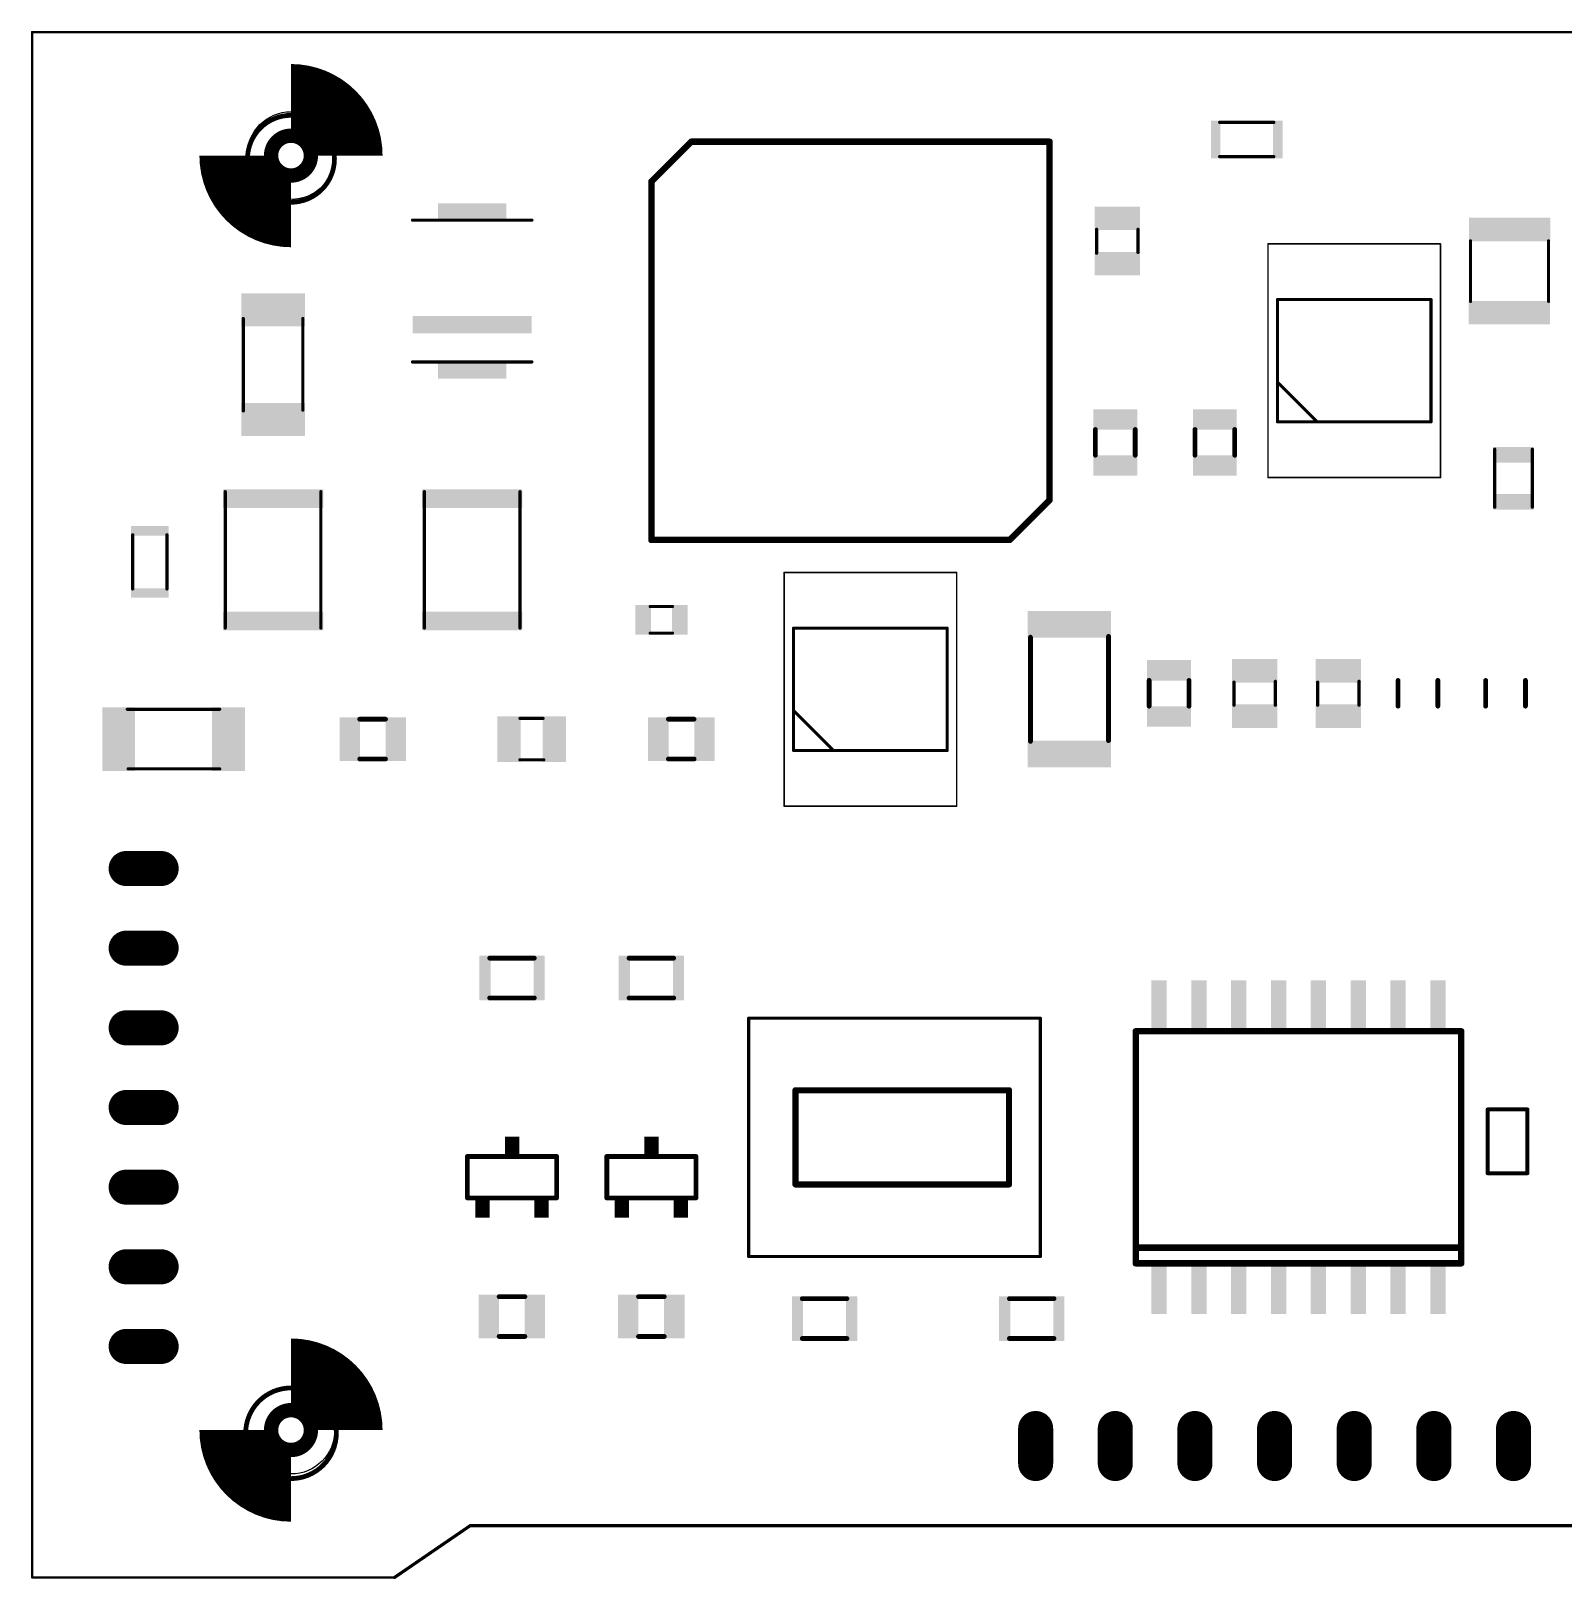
# Model space of a CAD drawing. Extents: x 2 to 104, y 3 to 52.
# Drawn here: x 1.87 to 50.73, y 2.62 to 51.98 of the extents above; entities that cross this region are included whole.
import ezdxf

# ---------------------------------------------------------------- set-up
doc = ezdxf.new("R2010")
doc.units = 0
for name, color, linetype in [('17', 110, 'CONTINUOUS'), ('20', 53, 'CONTINUOUS'), ('47', 253, 'CONTINUOUS'), ('51', 253, 'CONTINUOUS')]:
    doc.layers.add(name, color=color, linetype=linetype)

# ---------------------------------------------------------------- blocks, each defined once
blk = doc.blocks.new('RECT')
blk.add_solid([(-0.5, -0.5), (0.5, -0.5), (-0.5, 0.5), (0.5, 0.5)])
blk = doc.blocks.new('LONGP100')
at = {"const_width": 1}
blk.add_lwpolyline([(-0.5, 0), (0.5, 0)], dxfattribs=at)
at = {"const_width": 0.5}
for points in [[(-0.5, 0.25, 1), (-0.5, -0.25)], [(0.5, -0.25, 1), (0.5, 0.25)]]:
    blk.add_lwpolyline(points, format="xyb", dxfattribs=at)

msp = doc.modelspace()

# ---------------------------------------------------------------- linework, layer by layer
at = {"layer": '20'}
for points, const_width in [([(1.905, 51.943), (104.013, 51.943)], 0.0762), ([(1.905, 2.667), (1.905, 51.943)], 0.0762), ([(13.462, 2.667), (15.875, 4.318)], 0.1016), ([(15.875, 4.318), (81.026, 4.318)], 0.1016), ([(1.905, 2.667), (13.462, 2.667)], 0.0762)]:
    msp.add_lwpolyline(points, dxfattribs=dict(at, const_width=const_width))
for points, const_width in [([(1.905, 51.9621, 1), (1.905, 51.924)], 0.0381), ([(1.9241, 51.943, 1), (1.886, 51.943)], 0.0381), ([(15.875, 4.3434, 1), (15.875, 4.2926)], 0.0508), ([(15.8893, 4.297, 1), (15.8607, 4.339)], 0.0508), ([(1.905, 2.6861, 1), (1.905, 2.648)], 0.0381), ([(1.886, 2.667, 1), (1.9241, 2.667)], 0.0381), ([(13.4477, 2.688, 1), (13.4763, 2.646)], 0.0508), ([(13.462, 2.648, 1), (13.462, 2.6861)], 0.0381)]:
    msp.add_lwpolyline(points, format="xyb", dxfattribs=dict(at, const_width=const_width))
for centre in [(10.16, 48.006), (10.16, 7.366)]:
    msp.add_circle(centre, 1.4, dxfattribs=at)
at = {"layer": '47', "const_width": 0.1524}
for points in [[(10.16, 46.5178, 1), (10.16, 49.291, 1), (10.16, 46.5178)], [(10.16, 5.8186, 1), (10.16, 8.7102, 1), (10.16, 5.8186)]]:
    msp.add_lwpolyline(points, format="xyb", dxfattribs=at)
at = {"layer": '51'}
for points, const_width in [([(11.938, 48.006, 0.4142), (10.16, 49.784)], 2.286), ([(8.382, 48.006, 0.4142), (10.16, 46.228)], 2.286), ([(39.776, 49.0924, 1), (39.776, 49.0416)], 0.0508), ([(41.504, 49.0416, 1), (41.504, 49.0924)], 0.0508), ([(10.16, 47.371, 1), (10.16, 48.641, 1), (10.16, 47.371)], 0.4572), ([(22.9235, 48.5013, 1), (22.9235, 48.3997)], 0.1016), ([(22.9594, 48.4146, 1), (22.8876, 48.4864)], 0.1016), ([(34.4043, 48.4505, 1), (34.3027, 48.4505)], 0.1016), ([(34.3535, 48.3997, 1), (34.3535, 48.5013)], 0.1016), ([(39.776, 47.9994, 1), (39.776, 47.9486)], 0.0508), ([(41.504, 47.9486, 1), (41.504, 47.9994)], 0.0508), ([(21.7043, 47.1805, 1), (21.6027, 47.1805)], 0.1016), ([(21.6176, 47.2164, 1), (21.6894, 47.1446)], 0.1016), ([(14.0335, 45.974, 1), (14.0335, 45.9232)], 0.0508), ([(17.8435, 45.9232, 1), (17.8435, 45.974)], 0.0508), ([(35.8779, 45.6565, 1), (35.8271, 45.6565)], 0.0508), ([(37.1979, 45.6565, 1), (37.1471, 45.6565)], 0.0508), ([(37.1471, 44.9195, 1), (37.1979, 44.9195)], 0.0508), ([(41.3315, 45.1905, 1), (41.3065, 45.1905)], 0.025), ([(41.319, 45.203, 1), (41.319, 45.178)], 0.025), ([(46.8315, 45.1905, 1), (46.8065, 45.1905)], 0.025), ([(46.819, 45.178, 1), (46.819, 45.203)], 0.025), ([(47.8028, 45.2882, 1), (47.752, 45.2882)], 0.0508), ([(50.292, 45.2882, 1), (50.2412, 45.2882)], 0.0508), ([(35.8271, 44.8945, 1), (35.8779, 44.8945)], 0.0508), ([(41.644, 43.4155, 1), (41.594, 43.4155)], 0.05), ([(41.619, 43.4405, 1), (41.619, 43.3905)], 0.05), ([(46.544, 43.4155, 1), (46.494, 43.4155)], 0.05), ([(46.519, 43.3905, 1), (46.519, 43.4405)], 0.05), ([(47.752, 43.3578, 1), (47.8028, 43.3578)], 0.0508), ([(50.2412, 43.3578, 1), (50.292, 43.3578)], 0.0508), ([(8.6637, 42.8117, 1), (8.6129, 42.8117)], 0.0508), ([(10.5641, 42.8117, 1), (10.5133, 42.8117)], 0.0508), ([(14.0335, 41.4528, 1), (14.0335, 41.402)], 0.0508), ([(17.8435, 41.402, 1), (17.8435, 41.4528)], 0.0508), ([(41.6367, 40.8032, 1), (41.6013, 40.7678)], 0.05), ([(8.6129, 39.8653, 1), (8.6637, 39.8653)], 0.0508), ([(10.5133, 39.8907, 1), (10.5641, 39.8907)], 0.0508), ([(41.619, 39.5405, 1), (41.619, 39.4905)], 0.05), ([(41.594, 39.5155, 1), (41.644, 39.5155)], 0.05), ([(42.8713, 39.4978, 1), (42.9067, 39.5332)], 0.05), ([(46.494, 39.5155, 1), (46.544, 39.5155)], 0.05), ([(46.519, 39.4905, 1), (46.519, 39.5405)], 0.05), ([(35.8521, 39.272, 1), (35.7759, 39.272)], 0.0762), ([(37.1221, 39.272, 1), (37.0459, 39.272)], 0.0762), ([(39.0271, 39.272, 1), (38.9509, 39.272)], 0.0762), ([(40.2971, 39.272, 1), (40.2209, 39.272)], 0.0762), ([(48.5744, 38.644, 1), (48.5236, 38.644)], 0.0508), ([(49.7744, 38.644, 1), (49.7236, 38.644)], 0.0508), ([(35.7759, 38.452, 1), (35.8521, 38.452)], 0.0762), ([(37.0459, 38.452, 1), (37.1221, 38.452)], 0.0762), ([(38.9509, 38.452, 1), (39.0271, 38.452)], 0.0762), ([(40.2209, 38.452, 1), (40.2971, 38.452)], 0.0762), ([(41.319, 37.753, 1), (41.319, 37.728)], 0.025), ([(41.3065, 37.7405, 1), (41.3315, 37.7405)], 0.025), ([(46.8065, 37.7405, 1), (46.8315, 37.7405)], 0.025), ([(46.819, 37.728, 1), (46.819, 37.753)], 0.025), ([(8.0889, 37.2905, 1), (8.0381, 37.2905)], 0.0508), ([(11.1389, 37.2905, 1), (11.0881, 37.2905)], 0.0508), ([(14.4389, 37.2905, 1), (14.3881, 37.2905)], 0.0508), ([(17.4889, 37.2905, 1), (17.4381, 37.2905)], 0.0508), ([(34.3027, 37.0205, 1), (34.4043, 37.0205)], 0.1016), ([(34.3894, 36.9846, 1), (34.3176, 37.0564)], 0.1016), ([(48.5236, 36.794, 1), (48.5744, 36.794)], 0.0508), ([(49.7236, 36.794, 1), (49.7744, 36.794)], 0.0508), ([(5.1369, 35.916, 1), (5.0861, 35.916)], 0.0508), ([(6.2299, 35.916, 1), (6.1791, 35.916)], 0.0508), ([(21.6535, 35.8013, 1), (21.6535, 35.6997)], 0.1016), ([(21.6027, 35.7505, 1), (21.7043, 35.7505)], 0.1016), ([(33.0476, 35.7864, 1), (33.1194, 35.7146)], 0.1016), ([(33.0835, 35.6997, 1), (33.0835, 35.8013)], 0.1016), ([(25.901, 34.713, 1), (25.876, 34.713)], 0.025), ([(25.8885, 34.7255, 1), (25.8885, 34.7005)], 0.025), ([(31.401, 34.713, 1), (31.376, 34.713)], 0.025), ([(31.3885, 34.7005, 1), (31.3885, 34.7255)], 0.025), ([(5.0861, 34.188, 1), (5.1369, 34.188)], 0.0508), ([(6.1791, 34.188, 1), (6.2299, 34.188)], 0.0508), ([(21.615, 33.6549, 1), (21.615, 33.6041)], 0.0508), ([(22.327, 33.6041, 1), (22.327, 33.6549)], 0.0508), ([(8.0381, 32.9405, 1), (8.0889, 32.9405)], 0.0508), ([(11.0881, 32.9405, 1), (11.1389, 32.9405)], 0.0508), ([(14.3881, 32.9405, 1), (14.4389, 32.9405)], 0.0508), ([(17.4381, 32.9405, 1), (17.4889, 32.9405)], 0.0508), ([(21.615, 32.8039, 1), (21.615, 32.7531)], 0.0508), ([(22.327, 32.7531, 1), (22.327, 32.8039)], 0.0508), ([(26.2135, 32.938, 1), (26.1635, 32.938)], 0.05), ([(26.1885, 32.963, 1), (26.1885, 32.913)], 0.05), ([(31.1135, 32.938, 1), (31.0635, 32.938)], 0.05), ([(31.0885, 32.913, 1), (31.0885, 32.963)], 0.05), ([(33.7816, 32.65, 1), (33.7054, 32.65)], 0.0762), ([(36.2716, 32.675, 1), (36.1954, 32.675)], 0.0762), ([(37.5666, 31.271, 1), (37.4904, 31.271)], 0.0762), ([(38.8366, 31.271, 1), (38.7604, 31.271)], 0.0762), ([(40.2594, 31.217, 1), (40.2086, 31.217)], 0.0508), ([(41.5794, 31.242, 1), (41.5286, 31.242)], 0.0508), ([(42.9264, 31.217, 1), (42.8756, 31.217)], 0.0508), ([(44.2464, 31.242, 1), (44.1956, 31.242)], 0.0508), ([(45.5041, 31.271, 1), (45.4279, 31.271)], 0.0762), ([(46.7741, 31.271, 1), (46.6979, 31.271)], 0.0762), ([(48.2981, 31.271, 1), (48.2219, 31.271)], 0.0762), ([(49.5681, 31.271, 1), (49.4919, 31.271)], 0.0762), ([(4.9403, 30.3761, 1), (4.9403, 30.3253)], 0.0508), ([(7.8867, 30.3253, 1), (7.8867, 30.3761)], 0.0508), ([(26.2062, 30.3257, 1), (26.1708, 30.2903)], 0.05), ([(37.4904, 30.451, 1), (37.5666, 30.451)], 0.0762), ([(38.7604, 30.451, 1), (38.8366, 30.451)], 0.0762), ([(40.2086, 30.48, 1), (40.2594, 30.48)], 0.0508), ([(41.5286, 30.48, 1), (41.5794, 30.48)], 0.0508), ([(42.8756, 30.48, 1), (42.9264, 30.48)], 0.0508), ([(44.1956, 30.48, 1), (44.2464, 30.48)], 0.0508), ([(45.4279, 30.451, 1), (45.5041, 30.451)], 0.0762), ([(46.6979, 30.451, 1), (46.7741, 30.451)], 0.0762), ([(48.2219, 30.451, 1), (48.2981, 30.451)], 0.0762), ([(49.4919, 30.451, 1), (49.5681, 30.451)], 0.0762), ([(12.3535, 30.0736, 1), (12.3535, 29.9974)], 0.0762), ([(13.1735, 29.9974, 1), (13.1735, 30.0736)], 0.0762), ([(17.4625, 30.0859, 1), (17.4625, 30.0351)], 0.0508), ([(18.1995, 30.0351, 1), (18.1995, 30.0859)], 0.0508), ([(22.196, 30.0736, 1), (22.196, 29.9974)], 0.0762), ([(23.016, 29.9974, 1), (23.016, 30.0736)], 0.0762), ([(33.7054, 29.326, 1), (33.7816, 29.326)], 0.0762), ([(36.1954, 29.351, 1), (36.2716, 29.351)], 0.0762), ([(12.3535, 28.8036, 1), (12.3535, 28.7274)], 0.0762), ([(13.1735, 28.7274, 1), (13.1735, 28.8036)], 0.0762), ([(17.4625, 28.7659, 1), (17.4625, 28.7151)], 0.0508), ([(18.2245, 28.7151, 1), (18.2245, 28.7659)], 0.0508), ([(22.196, 28.8036, 1), (22.196, 28.7274)], 0.0762), ([(23.016, 28.7274, 1), (23.016, 28.8036)], 0.0762), ([(26.1885, 29.063, 1), (26.1885, 29.013)], 0.05), ([(26.1635, 29.038, 1), (26.2135, 29.038)], 0.05), ([(27.4408, 29.0203, 1), (27.4762, 29.0557)], 0.05), ([(31.0635, 29.038, 1), (31.1135, 29.038)], 0.05), ([(31.0885, 29.013, 1), (31.0885, 29.063)], 0.05), ([(4.9657, 28.4757, 1), (4.9657, 28.4249)], 0.0508), ([(7.8867, 28.4249, 1), (7.8867, 28.4757)], 0.0508), ([(25.8885, 27.2755, 1), (25.8885, 27.2505)], 0.025), ([(25.876, 27.263, 1), (25.901, 27.263)], 0.025), ([(31.376, 27.263, 1), (31.401, 27.263)], 0.025), ([(31.3885, 27.2505, 1), (31.3885, 27.2755)], 0.025), ([(16.4973, 22.4536, 1), (16.4973, 22.3774)], 0.0762), ([(17.9197, 22.3774, 1), (17.9197, 22.4536)], 0.0762), ([(20.9423, 22.4536, 1), (20.9423, 22.3774)], 0.0762), ([(22.3647, 22.3774, 1), (22.3647, 22.4536)], 0.0762), ([(16.4973, 21.1836, 1), (16.4973, 21.1074)], 0.0762), ([(17.9197, 21.1074, 1), (17.9197, 21.1836)], 0.0762), ([(20.9423, 21.1836, 1), (20.9423, 21.1074)], 0.0762), ([(22.3647, 21.1074, 1), (22.3647, 21.1836)], 0.0762), ([(24.7795, 20.5005, 1), (24.7295, 20.5005)], 0.05), ([(24.7545, 20.5255, 1), (24.7545, 20.4755)], 0.05), ([(34.0845, 20.5005, 1), (34.0345, 20.5005)], 0.05), ([(34.0595, 20.4755, 1), (34.0595, 20.5255)], 0.05), ([(37.1518, 20.083, 1), (37.0502, 20.083)], 0.1016), ([(37.101, 20.1338, 1), (37.101, 20.0322)], 0.1016), ([(47.5318, 20.083, 1), (47.4302, 20.083)], 0.1016), ([(47.481, 20.0322, 1), (47.481, 20.1338)], 0.1016), ([(26.2995, 18.2005, 1), (26.1995, 18.2005)], 0.1), ([(26.2495, 18.2505, 1), (26.2495, 18.1505)], 0.1), ([(33.1095, 18.2005, 1), (33.0095, 18.2005)], 0.1), ([(33.0595, 18.1505, 1), (33.0595, 18.2505)], 0.1), ([(48.3553, 17.5895, 1), (48.2918, 17.5895)], 0.0635), ([(48.3235, 17.6212, 1), (48.3235, 17.5578)], 0.0635), ([(49.6253, 17.5895, 1), (49.5618, 17.5895)], 0.0635), ([(49.5935, 17.5578, 1), (49.5935, 17.6212)], 0.0635), ([(15.8242, 16.0909, 1), (15.748, 16.0909)], 0.0762), ([(15.7861, 16.129, 1), (15.7861, 16.0528)], 0.0762), ([(18.669, 16.0909, 1), (18.5928, 16.0909)], 0.0762), ([(18.6309, 16.0528, 1), (18.6309, 16.129)], 0.0762), ([(20.2692, 16.0909, 1), (20.193, 16.0909)], 0.0762), ([(20.2311, 16.129, 1), (20.2311, 16.0528)], 0.0762), ([(23.114, 16.0909, 1), (23.0378, 16.0909)], 0.0762), ([(23.0759, 16.0528, 1), (23.0759, 16.129)], 0.0762), ([(48.3235, 15.5893, 1), (48.3235, 15.5258)], 0.0635), ([(48.2918, 15.5575, 1), (48.3553, 15.5575)], 0.0635), ([(49.5618, 15.5575, 1), (49.6253, 15.5575)], 0.0635), ([(49.5935, 15.5258, 1), (49.5935, 15.5893)], 0.0635), ([(15.7861, 14.8082, 1), (15.7861, 14.732)], 0.0762), ([(18.6309, 14.732, 1), (18.6309, 14.8082)], 0.0762), ([(20.2311, 14.8082, 1), (20.2311, 14.732)], 0.0762), ([(23.0759, 14.732, 1), (23.0759, 14.8082)], 0.0762), ([(26.2495, 15.2505, 1), (26.2495, 15.1505)], 0.1), ([(26.1995, 15.2005, 1), (26.2995, 15.2005)], 0.1), ([(33.0095, 15.2005, 1), (33.1095, 15.2005)], 0.1), ([(33.0595, 15.1505, 1), (33.0595, 15.2505)], 0.1), ([(15.748, 14.7701, 1), (15.8242, 14.7701)], 0.0762), ([(18.5928, 14.7701, 1), (18.669, 14.7701)], 0.0762), ([(20.193, 14.7701, 1), (20.2692, 14.7701)], 0.0762), ([(23.0378, 14.7701, 1), (23.114, 14.7701)], 0.0762), ([(24.7545, 12.9255, 1), (24.7545, 12.8755)], 0.05), ([(24.7295, 12.9005, 1), (24.7795, 12.9005)], 0.05), ([(34.0345, 12.9005, 1), (34.0845, 12.9005)], 0.05), ([(34.0595, 12.8755, 1), (34.0595, 12.9255)], 0.05), ([(37.1518, 13.183, 1), (37.0502, 13.183)], 0.1016), ([(37.101, 13.2338, 1), (37.101, 13.1322)], 0.1016), ([(37.0502, 13.183, 1), (37.1518, 13.183)], 0.1016), ([(47.5318, 13.183, 1), (47.4302, 13.183)], 0.1016), ([(47.4302, 13.183, 1), (47.5318, 13.183)], 0.1016), ([(47.481, 13.1322, 1), (47.481, 13.2338)], 0.1016), ([(37.101, 12.7338, 1), (37.101, 12.6322)], 0.1016), ([(37.0502, 12.683, 1), (37.1518, 12.683)], 0.1016), ([(47.4302, 12.683, 1), (47.5318, 12.683)], 0.1016), ([(47.481, 12.6322, 1), (47.481, 12.7338)], 0.1016), ([(16.7985, 11.6586, 1), (16.7985, 11.5824)], 0.0762), ([(17.6185, 11.5824, 1), (17.6185, 11.6586)], 0.0762), ([(21.2435, 11.6586, 1), (21.2435, 11.5824)], 0.0762), ([(22.0635, 11.5824, 1), (22.0635, 11.6586)], 0.0762), ([(26.4668, 11.5951, 1), (26.4668, 11.5189)], 0.0762), ([(27.8892, 11.5189, 1), (27.8892, 11.5951)], 0.0762), ([(33.0708, 11.5951, 1), (33.0708, 11.5189)], 0.0762), ([(34.4932, 11.5189, 1), (34.4932, 11.5951)], 0.0762), ([(16.7985, 10.3886, 1), (16.7985, 10.3124)], 0.0762), ([(17.6185, 10.3124, 1), (17.6185, 10.3886)], 0.0762), ([(21.2435, 10.3886, 1), (21.2435, 10.3124)], 0.0762), ([(22.0635, 10.3124, 1), (22.0635, 10.3886)], 0.0762), ([(11.938, 7.366, 0.4142), (10.16, 9.144)], 2.286), ([(26.4668, 10.3251, 1), (26.4668, 10.2489)], 0.0762), ([(27.8892, 10.2489, 1), (27.8892, 10.3251)], 0.0762), ([(33.0708, 10.3251, 1), (33.0708, 10.2489)], 0.0762), ([(34.4932, 10.2489, 1), (34.4932, 10.3251)], 0.0762), ([(8.382, 7.366, 0.4142), (10.16, 5.588)], 2.286), ([(10.16, 6.731, 1), (10.16, 8.001, 1), (10.16, 6.731)], 0.4572)]:
    msp.add_lwpolyline(points, format="xyb", dxfattribs=dict(at, const_width=const_width))
for points, const_width in [([(41.504, 49.067), (39.776, 49.067)], 0.1016), ([(21.6535, 47.1805), (22.9235, 48.4505)], 0.2032), ([(22.9235, 48.4505), (34.3535, 48.4505)], 0.2032), ([(34.3535, 48.4505), (34.3535, 37.0205)], 0.2032), ([(41.504, 47.974), (39.776, 47.974)], 0.1016), ([(21.6535, 35.7505), (21.6535, 47.1805)], 0.2032), ([(17.8435, 45.9486), (14.0335, 45.9486)], 0.1016), ([(35.8525, 44.8945), (35.8525, 45.6565)], 0.1016), ([(37.1725, 44.9195), (37.1725, 45.6565)], 0.1016), ([(41.319, 37.7405), (41.319, 45.1905)], 0.05), ([(41.319, 45.1905), (46.819, 45.1905)], 0.05), ([(46.819, 45.1905), (46.819, 37.7405)], 0.05), ([(47.7774, 43.3578), (47.7774, 45.2882)], 0.1016), ([(50.2666, 43.3578), (50.2666, 45.2882)], 0.1016), ([(41.619, 39.5155), (41.619, 43.4155)], 0.1), ([(41.619, 43.4155), (46.519, 43.4155)], 0.1), ([(46.519, 43.4155), (46.519, 39.5155)], 0.1), ([(8.6383, 39.8653), (8.6383, 42.8117)], 0.1016), ([(10.5387, 39.8907), (10.5387, 42.8117)], 0.1016), ([(17.8435, 41.4274), (14.0335, 41.4274)], 0.1016), ([(42.889, 39.5155), (41.619, 40.7855)], 0.1), ([(46.519, 39.5155), (41.619, 39.5155)], 0.1), ([(35.814, 38.452), (35.814, 39.272)], 0.1524), ([(37.084, 38.452), (37.084, 39.272)], 0.1524), ([(38.989, 38.452), (38.989, 39.272)], 0.1524), ([(40.259, 38.452), (40.259, 39.272)], 0.1524), ([(48.549, 36.794), (48.549, 38.644)], 0.1016), ([(49.749, 38.644), (49.749, 36.794)], 0.1016), ([(46.819, 37.7405), (41.319, 37.7405)], 0.05), ([(8.0635, 32.9405), (8.0635, 37.2905)], 0.1016), ([(11.1135, 37.2905), (11.1135, 32.9405)], 0.1016), ([(14.4135, 32.9405), (14.4135, 37.2905)], 0.1016), ([(17.4635, 37.2905), (17.4635, 32.9405)], 0.1016), ([(34.3535, 37.0205), (33.0835, 35.7505)], 0.2032), ([(5.1115, 34.188), (5.1115, 35.916)], 0.1016), ([(6.2045, 34.188), (6.2045, 35.916)], 0.1016), ([(33.0835, 35.7505), (21.6535, 35.7505)], 0.2032), ([(25.8885, 27.263), (25.8885, 34.713)], 0.05), ([(25.8885, 34.713), (31.3885, 34.713)], 0.05), ([(31.3885, 34.713), (31.3885, 27.263)], 0.05), ([(22.327, 33.6295), (21.615, 33.6295)], 0.1016), ([(22.327, 32.7785), (21.615, 32.7785)], 0.1016), ([(26.1885, 29.038), (26.1885, 32.938)], 0.1), ([(26.1885, 32.938), (31.0885, 32.938)], 0.1), ([(31.0885, 32.938), (31.0885, 29.038)], 0.1), ([(33.7435, 29.326), (33.7435, 32.65)], 0.1524), ([(36.2335, 29.351), (36.2335, 32.675)], 0.1524), ([(37.5285, 30.451), (37.5285, 31.271)], 0.1524), ([(38.7985, 30.451), (38.7985, 31.271)], 0.1524), ([(40.234, 31.217), (40.234, 30.48)], 0.1016), ([(41.554, 31.242), (41.554, 30.48)], 0.1016), ([(42.901, 31.217), (42.901, 30.48)], 0.1016), ([(44.221, 31.242), (44.221, 30.48)], 0.1016), ([(45.466, 31.271), (45.466, 30.451)], 0.1524), ([(46.736, 31.271), (46.736, 30.451)], 0.1524), ([(48.26, 31.271), (48.26, 30.451)], 0.1524), ([(49.53, 31.271), (49.53, 30.451)], 0.1524), ([(4.9403, 30.3507), (7.8867, 30.3507)], 0.1016), ([(27.4585, 29.038), (26.1885, 30.308)], 0.1), ([(13.1735, 30.0355), (12.3535, 30.0355)], 0.1524), ([(18.1995, 30.0605), (17.4625, 30.0605)], 0.1016), ([(23.016, 30.0355), (22.196, 30.0355)], 0.1524), ([(13.1735, 28.7655), (12.3535, 28.7655)], 0.1524), ([(18.2245, 28.7405), (17.4625, 28.7405)], 0.1016), ([(23.016, 28.7655), (22.196, 28.7655)], 0.1524), ([(31.0885, 29.038), (26.1885, 29.038)], 0.1), ([(4.9657, 28.4503), (7.8867, 28.4503)], 0.1016), ([(31.3885, 27.263), (25.8885, 27.263)], 0.05), ([(17.9197, 22.4155), (16.4973, 22.4155)], 0.1524), ([(20.9423, 22.4155), (22.3647, 22.4155)], 0.1524), ([(17.9197, 21.1455), (16.4973, 21.1455)], 0.1524), ([(20.9423, 21.1455), (22.3647, 21.1455)], 0.1524), ([(24.7545, 12.9005), (24.7545, 20.5005)], 0.1), ([(24.7545, 20.5005), (34.0595, 20.5005)], 0.1), ([(34.0595, 20.5005), (34.0595, 12.9005)], 0.1), ([(37.101, 13.183), (37.101, 20.083)], 0.2032), ([(37.101, 20.083), (47.481, 20.083)], 0.2032), ([(47.481, 20.083), (47.481, 13.183)], 0.2032), ([(26.2495, 15.2005), (26.2495, 18.2005)], 0.2), ([(26.2495, 18.2005), (33.0595, 18.2005)], 0.2), ([(33.0595, 18.2005), (33.0595, 15.2005)], 0.2), ([(48.3235, 15.5575), (48.3235, 17.5895)], 0.127), ([(48.3235, 17.5895), (49.5935, 17.5895)], 0.127), ([(49.5935, 17.5895), (49.5935, 15.5575)], 0.127), ([(15.7861, 14.7701), (15.7861, 16.0909)], 0.1524), ([(15.7861, 16.0909), (18.6309, 16.0909)], 0.1524), ([(18.6309, 16.0909), (18.6309, 14.7701)], 0.1524), ([(20.2311, 14.7701), (20.2311, 16.0909)], 0.1524), ([(20.2311, 16.0909), (23.0759, 16.0909)], 0.1524), ([(23.0759, 16.0909), (23.0759, 14.7701)], 0.1524), ([(49.5935, 15.5575), (48.3235, 15.5575)], 0.127), ([(18.6309, 14.7701), (15.7861, 14.7701)], 0.1524), ([(23.0759, 14.7701), (20.2311, 14.7701)], 0.1524), ([(33.0595, 15.2005), (26.2495, 15.2005)], 0.2), ([(34.0595, 12.9005), (24.7545, 12.9005)], 0.1), ([(37.101, 12.683), (37.101, 13.183)], 0.2032), ([(47.481, 13.183), (37.101, 13.183)], 0.2032), ([(47.481, 13.183), (47.481, 12.683)], 0.2032), ([(47.481, 12.683), (37.101, 12.683)], 0.2032), ([(16.7985, 11.6205), (17.6185, 11.6205)], 0.1524), ([(21.2435, 11.6205), (22.0635, 11.6205)], 0.1524), ([(26.4668, 11.557), (27.8892, 11.557)], 0.1524), ([(34.4932, 11.557), (33.0708, 11.557)], 0.1524), ([(16.7985, 10.3505), (17.6185, 10.3505)], 0.1524), ([(21.2435, 10.3505), (22.0635, 10.3505)], 0.1524), ([(26.4668, 10.287), (27.8892, 10.287)], 0.1524), ([(34.4932, 10.287), (33.0708, 10.287)], 0.1524)]:
    msp.add_lwpolyline(points, dxfattribs=dict(at, const_width=const_width))

# ---------------------------------------------------------------- block references
at = {"layer": '17', "xscale": 1.1176, "yscale": 1.1176}
for p in [(5.461, 25.273), (5.461, 25.273), (5.461, 22.733), (5.461, 22.733), (5.461, 20.193), (5.461, 20.193), (5.461, 17.653), (5.461, 17.653), (5.461, 15.113), (5.461, 15.113), (5.461, 12.573), (5.461, 12.573), (5.461, 10.033), (5.461, 10.033)]:
    msp.add_blockref('LONGP100', p, dxfattribs=at)
at = {"layer": '17', "xscale": 1.1176, "yscale": 1.1176, "rotation": 90}
for p in [(33.909, 6.858), (33.909, 6.858), (36.449, 6.858), (36.449, 6.858), (38.989, 6.858), (38.989, 6.858), (41.529, 6.858), (41.529, 6.858), (44.069, 6.858), (44.069, 6.858), (46.609, 6.858), (46.609, 6.858), (49.149, 6.858), (49.149, 6.858)]:
    msp.add_blockref('LONGP100', p, dxfattribs=at)
at = {"layer": '51'}
for p, xscale, yscale, rotation in [((39.6518, 48.5237), 0.3, 1.1999, 180), ((41.633, 48.5237), 0.3, 1.1999, 180), ((15.9385, 46.2153), 0.5334, 2.1844, 90), ((36.5114, 46.0062), 0.7501, 1.4501, 90), ((49.0266, 45.6498), 0.7501, 2.5999, 90), ((36.5114, 44.5584), 0.7501, 1.4501, 90), ((9.5885, 43.0885), 1.05, 2.03, 90), ((49.0175, 42.9963), 0.7501, 2.5999, 90), ((15.9385, 42.613), 0.55, 3.8, 90), ((15.9385, 41.1607), 0.5334, 2.1844, 90), ((9.5885, 39.5885), 1.05, 2.03, 90), ((36.4475, 39.5934), 0.65, 1.4, 90), ((39.6225, 39.5934), 0.65, 1.4, 90), ((49.149, 38.469), 0.5, 1.3, 270), ((36.4475, 38.1202), 0.65, 1.4, 90), ((39.6225, 38.1202), 0.65, 1.4, 90), ((9.5885, 37.0655), 0.6, 3.2, 270), ((15.9385, 37.0655), 0.6, 3.2, 270), ((49.149, 36.969), 0.5, 1.3, 270), ((5.6612, 36.0402), 0.3, 1.1999, 90), ((5.6612, 34.059), 0.3, 1.1999, 90), ((21.3908, 33.2054), 0.5001, 0.95, 180), ((22.5592, 33.2054), 0.5001, 0.95, 180), ((9.5885, 33.1655), 0.6, 3.2, 270), ((15.9385, 33.1655), 0.6, 3.2, 270), ((34.9843, 33.0639), 0.8499, 2.65, 90), ((38.162, 31.5924), 0.65, 1.4, 90), ((40.8952, 31.5782), 0.7501, 1.4501, 270), ((43.5622, 31.5782), 0.7501, 1.4501, 270), ((17.1129, 29.3994), 0.7501, 1.4501, 180), ((18.5607, 29.3994), 0.7501, 1.4501, 180), ((38.162, 30.1192), 0.65, 1.4, 90), ((40.8952, 30.1303), 0.7501, 1.4501, 270), ((43.5622, 30.1303), 0.7501, 1.4501, 270), ((12.0321, 29.399), 0.65, 1.4, 180), ((13.5053, 29.399), 0.65, 1.4, 180), ((21.8746, 29.399), 0.65, 1.4, 180), ((23.3478, 29.399), 0.65, 1.4, 180), ((34.9843, 28.9238), 0.8499, 2.65, 90), ((5.461, 25.273), 0.508, 0.508, 270), ((5.461, 22.733), 0.508, 0.508, 270), ((20.7899, 21.7805), 0.3556, 1.4224, 180), ((22.5171, 21.7805), 0.3556, 1.4224, 180), ((5.461, 20.193), 0.508, 0.508, 270), ((5.461, 17.653), 0.508, 0.508, 270), ((5.461, 15.113), 0.508, 0.508, 270), ((5.461, 12.573), 0.508, 0.508, 270), ((26.3144, 10.922), 0.3556, 1.4224, 180), ((28.0416, 10.922), 0.3556, 1.4224, 180), ((5.461, 10.033), 0.508, 0.508, 270)]:
    msp.add_blockref('RECT', p, dxfattribs=dict(at, xscale=xscale, yscale=yscale, rotation=rotation))
for p, xscale, yscale in [((4.6635, 29.4005), 1.05, 2.03), ((8.1635, 29.4005), 1.05, 2.03), ((16.3449, 21.7805), 0.3556, 1.4224), ((18.0721, 21.7805), 0.3556, 1.4224), ((37.846, 20.943), 0.4902, 1.5199), ((39.116, 20.943), 0.4902, 1.5199), ((40.386, 20.943), 0.4902, 1.5199), ((41.656, 20.943), 0.4902, 1.5199), ((42.926, 20.943), 0.4902, 1.5199), ((44.196, 20.943), 0.4902, 1.5199), ((45.466, 20.943), 0.4902, 1.5199), ((46.736, 20.943), 0.4902, 1.5199), ((17.2085, 16.4338), 0.4572, 0.5842), ((21.6535, 16.4338), 0.4572, 0.5842), ((16.2687, 14.4272), 0.4572, 0.5842), ((18.1483, 14.4272), 0.4572, 0.5842), ((20.7137, 14.4272), 0.4572, 0.5842), ((22.5933, 14.4272), 0.4572, 0.5842), ((37.846, 11.823), 0.4902, 1.5199), ((39.116, 11.823), 0.4902, 1.5199), ((40.386, 11.823), 0.4902, 1.5199), ((41.656, 11.823), 0.4902, 1.5199), ((42.926, 11.823), 0.4902, 1.5199), ((44.196, 11.823), 0.4902, 1.5199), ((45.466, 11.823), 0.4902, 1.5199), ((46.736, 11.823), 0.4902, 1.5199), ((16.4667, 10.987), 0.65, 1.4), ((17.9399, 10.987), 0.65, 1.4), ((20.9117, 10.987), 0.65, 1.4), ((22.3849, 10.987), 0.65, 1.4), ((32.9184, 10.922), 0.3556, 1.4224), ((34.6456, 10.922), 0.3556, 1.4224), ((33.909, 6.858), 0.508, 0.508), ((36.449, 6.858), 0.508, 0.508), ((38.989, 6.858), 0.508, 0.508), ((41.529, 6.858), 0.508, 0.508), ((44.069, 6.858), 0.508, 0.508), ((46.609, 6.858), 0.508, 0.508), ((49.149, 6.858), 0.508, 0.508)]:
    msp.add_blockref('RECT', p, dxfattribs=dict(at, xscale=xscale, yscale=yscale))

doc.saveas('drawing.dxf')
